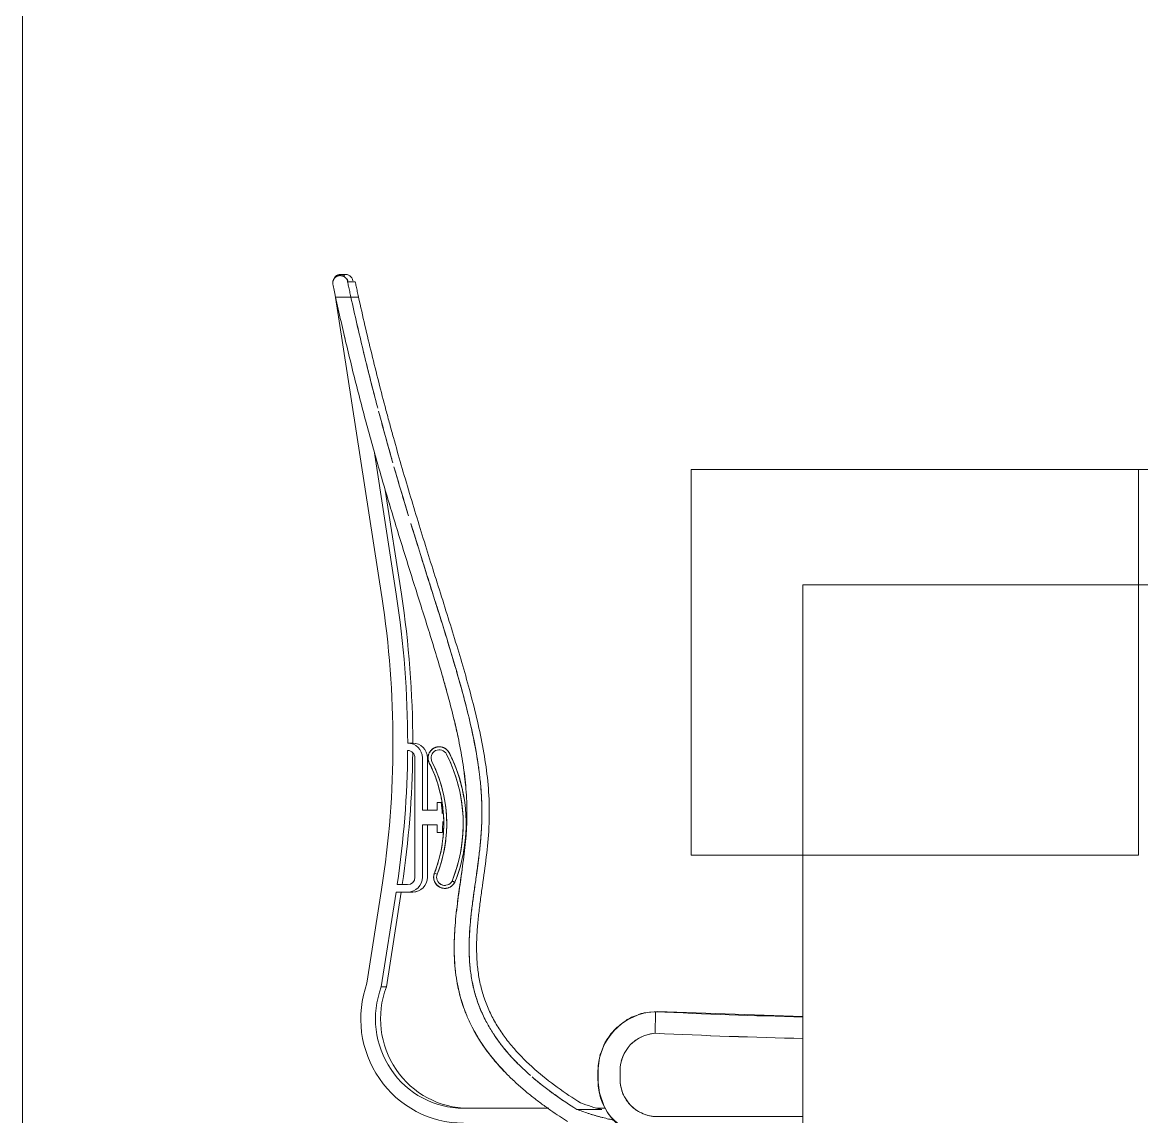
# Model space of a CAD drawing. Header units: millimetres. Extents: x -12186 to 152825, y -4386 to 9463.
# Drawn here: x 103441 to 104192, y 374 to 1109 of the extents above; entities that cross this region are included whole.
import ezdxf

# ---------------------------------------------------------------- set-up
doc = ezdxf.new("R2010")
doc.units = ezdxf.units.MM
for name, color, linetype, lineweight in [('A-WALL', 113, 'Continuous', 9), ('I-FURN', 30, 'Continuous', 5), ('Q-CASE', 31, 'Continuous', 5)]:
    doc.layers.add(name, color=color, linetype=linetype, lineweight=lineweight)

# ---------------------------------------------------------------- blocks, each defined once
blk = doc.blocks.new('Casework 3 - Casework 3-941980-Section 3')
at = {"layer": 'Q-CASE'}
for p, q in [((-3620.99, 808.5), (-3320.96, 808.5)), ((-3620.99, 549.69), (-3620.99, 808.5)), ((-3320.96, 808.5), (-3024.67, 808.5)), ((-3320.96, 549.69), (-3320.96, 808.5)), ((-3545.96, 731.22), (-3024.67, 731.22)), ((-3545.96, 30), (-3545.96, 731.22)), ((-3320.96, 549.69), (-3620.99, 549.69))]:
    blk.add_line(p, q, dxfattribs=at)
blk = doc.blocks.new('CHR01 - Operating Chair - CHR01 - Operating Chair-942209-Section 3')
at = {"layer": 'I-FURN'}
for p, q in [((-3852.88, 939.43), (-3856.3, 939.43)), ((-3852.88, 939.43), (-3856.3, 939.43)), ((-3773.7, 551.73), (-3773.22, 554.67)), ((-3676.14, 362.48), (-3659.15, 362.48)), ((-3572.73, 259.2), (-3572.73, 255)), ((-3572.73, 255), (-3572.73, 202.07)), ((-3572.73, 255), (-3571.51, 255)), ((-3571.51, 255), (-3572.73, 255)), ((-3572.73, 202.07), (-3579.8, 195)), ((-3571.51, 202.07), (-3572.73, 202.07)), ((-3809.09, 114.63), (-3576.48, 194.5)), ((-3576.48, 194.5), (-3809.09, 114.63)), ((-3579.8, 195), (-3578.23, 195)), ((-3545.96, 144.04), (-3547.86, 145)), ((-3547.86, 145), (-3545.96, 144.04)), ((-3815.9, 113.32), (-3815.03, 113.65)), ((-3815.9, 113.32), (-3815.03, 113.65)), ((-3820.62, 85), (-3820.62, 73.53)), ((-3820.62, 85), (-3820.62, 73.53)), ((-3792.62, 67.4), (-3792.62, 85)), ((-3792.62, 67.4), (-3792.62, 85)), ((-3820.45, 75), (-3827.57, 75)), ((-3820.45, 75), (-3827.57, 75))]:
    blk.add_line(p, q, dxfattribs=at)
at = {"layer": 'I-FURN', "flags": 128}
for points in [[(-3791.32, 622.38), (-3791.61, 622.32), (-3791.91, 622.25), (-3792.19, 622.17)], [(-3787.76, 622.16), (-3788.05, 622.24), (-3788.34, 622.32), (-3788.63, 622.38), (-3788.93, 622.42), (-3789.23, 622.46)], [(-3771.96, 570.93), (-3771.95, 572.63), (-3772.11, 576.82), (-3772.43, 581.01), (-3772.92, 585.18), (-3773.57, 589.33), (-3774.39, 593.45), (-3775.38, 597.53), (-3776.52, 601.57), (-3777.83, 605.56), (-3779.3, 609.5), (-3780.92, 613.37), (-3782.69, 617.18), (-3783.3, 618.39)], [(-3779.57, 531.61), (-3778.07, 535.53), (-3776.74, 539.51), (-3775.56, 543.55), (-3774.55, 547.62), (-3773.79, 551.33)], [(-3793.74, 535.43), (-3793.75, 535.13), (-3793.75, 534.83)], [(-3789.09, 528.06), (-3788.81, 527.95), (-3788.53, 527.85), (-3788.24, 527.77), (-3787.95, 527.69), (-3787.65, 527.63), (-3787.36, 527.58)], [(-3785.27, 527.56), (-3784.97, 527.61), (-3784.67, 527.67), (-3784.38, 527.74), (-3784.09, 527.82), (-3783.81, 527.91), (-3783.53, 528.01), (-3783.25, 528.13), (-3782.98, 528.25), (-3782.71, 528.39), (-3782.45, 528.54)], [(-3572.73, 259.2), (-3572.73, 259.24), (-3572.73, 259.28), (-3572.73, 259.32), (-3572.72, 259.36), (-3572.71, 259.4), (-3572.7, 259.43), (-3572.69, 259.47), (-3572.68, 259.51), (-3572.67, 259.55), (-3572.65, 259.59), (-3572.64, 259.62), (-3572.62, 259.66), (-3572.6, 259.69), (-3572.58, 259.73), (-3572.56, 259.76), (-3572.53, 259.79), (-3572.51, 259.83), (-3572.48, 259.86), (-3572.46, 259.89), (-3572.43, 259.91), (-3572.4, 259.94), (-3572.37, 259.97), (-3572.34, 259.99), (-3572.31, 260.02), (-3572.27, 260.04), (-3572.24, 260.06), (-3572.2, 260.08), (-3572.17, 260.1), (-3572.13, 260.11), (-3572.1, 260.13), (-3572.06, 260.14)], [(-3811.46, 114.61), (-3810.54, 114.76), (-3809.62, 114.88), (-3808.7, 114.95), (-3807.78, 114.99), (-3807.23, 115)], [(-3811.46, 114.61), (-3810.54, 114.76), (-3809.62, 114.88), (-3808.7, 114.95), (-3807.78, 114.99), (-3807.23, 115)], [(-3821.62, 107.38), (-3821.61, 107.58), (-3821.6, 107.78), (-3821.58, 107.98), (-3821.55, 108.18), (-3821.52, 108.38), (-3821.47, 108.57), (-3821.42, 108.76), (-3821.36, 108.96), (-3821.3, 109.14), (-3821.22, 109.33), (-3821.14, 109.51), (-3821.05, 109.69), (-3820.96, 109.87), (-3820.85, 110.04), (-3820.74, 110.21), (-3820.63, 110.37), (-3820.51, 110.53), (-3820.38, 110.68), (-3820.24, 110.83), (-3820.1, 110.97), (-3819.96, 111.11), (-3819.8, 111.24), (-3819.65, 111.36), (-3819.49, 111.48), (-3819.32, 111.59), (-3819.2, 111.66)], [(-3821.62, 107.38), (-3821.61, 107.58), (-3821.6, 107.78), (-3821.58, 107.98), (-3821.55, 108.18), (-3821.52, 108.38), (-3821.47, 108.57), (-3821.42, 108.76), (-3821.36, 108.96), (-3821.3, 109.14), (-3821.22, 109.33), (-3821.14, 109.51), (-3821.05, 109.69), (-3820.96, 109.87), (-3820.85, 110.04), (-3820.74, 110.21), (-3820.63, 110.37), (-3820.51, 110.53), (-3820.38, 110.68), (-3820.24, 110.83), (-3820.1, 110.97), (-3819.96, 111.11), (-3819.8, 111.24), (-3819.65, 111.36), (-3819.49, 111.48), (-3819.32, 111.59), (-3819.2, 111.66)], [(-3837.49, 72.78), (-3838.5, 72.28), (-3839.49, 71.74), (-3840.45, 71.15), (-3841.39, 70.52), (-3842.29, 69.85), (-3843.16, 69.14), (-3844, 68.4), (-3844.81, 67.62)], [(-3837.49, 72.78), (-3838.5, 72.28), (-3839.49, 71.74), (-3840.45, 71.15), (-3841.39, 70.52), (-3842.29, 69.85), (-3843.16, 69.14), (-3844, 68.4), (-3844.81, 67.62)], [(-3827.57, 75), (-3828.71, 74.97), (-3829.85, 74.89), (-3830.98, 74.75), (-3832.1, 74.55), (-3833.22, 74.3), (-3834.31, 74), (-3835.39, 73.64)], [(-3827.57, 75), (-3828.71, 74.97), (-3829.85, 74.89), (-3830.98, 74.75), (-3832.1, 74.55), (-3833.22, 74.3), (-3834.31, 74), (-3835.39, 73.64)], [(-3785.23, 54.96), (-3785.57, 56.02), (-3785.95, 57.08), (-3786.37, 58.12), (-3786.82, 59.14), (-3787.31, 60.15)], [(-3785.23, 54.96), (-3785.57, 56.02), (-3785.95, 57.08), (-3786.37, 58.12), (-3786.82, 59.14), (-3787.31, 60.15)], [(-3853.04, 51.99), (-3853.25, 50.89), (-3853.42, 49.78), (-3853.56, 48.67), (-3853.66, 47.55), (-3853.72, 46.43), (-3853.75, 45.3), (-3853.75, 45)], [(-3853.04, 51.99), (-3853.25, 50.89), (-3853.42, 49.78), (-3853.56, 48.67), (-3853.66, 47.55), (-3853.72, 46.43), (-3853.75, 45.3), (-3853.75, 45)], [(-3783.76, 45), (-3783.77, 46.12), (-3783.83, 47.25), (-3783.92, 48.37), (-3784.05, 49.48), (-3784.21, 50.59), (-3784.41, 51.7)], [(-3783.76, 45), (-3783.77, 46.12), (-3783.83, 47.25), (-3783.92, 48.37), (-3784.05, 49.48), (-3784.21, 50.59), (-3784.41, 51.7)], [(-3853.75, 45), (-3853.73, 43.88), (-3853.68, 42.75), (-3853.59, 41.63), (-3853.46, 40.52), (-3853.3, 39.41), (-3853.1, 38.3)], [(-3853.75, 45), (-3853.73, 43.88), (-3853.68, 42.75), (-3853.59, 41.63), (-3853.46, 40.52), (-3853.3, 39.41), (-3853.1, 38.3)], [(-3784.47, 38.01), (-3784.26, 39.11), (-3784.09, 40.22), (-3783.95, 41.33), (-3783.85, 42.45), (-3783.79, 43.57), (-3783.76, 44.7), (-3783.76, 45)], [(-3784.47, 38.01), (-3784.26, 39.11), (-3784.09, 40.22), (-3783.95, 41.33), (-3783.85, 42.45), (-3783.79, 43.57), (-3783.76, 44.7), (-3783.76, 45)], [(-3852.28, 35.04), (-3851.94, 33.98), (-3851.55, 32.92), (-3851.14, 31.88), (-3850.69, 30.86), (-3850.2, 29.85)], [(-3852.28, 35.04), (-3851.94, 33.98), (-3851.55, 32.92), (-3851.14, 31.88), (-3850.69, 30.86), (-3850.2, 29.85)]]:
    blk.add_lwpolyline(points, dxfattribs=at)
at = {"layer": 'I-FURN'}
for centre, radius, start, end in [((-3789.99, 615), 7.5, 71.89655, 116.89655), ((-3789.99, 615), 7.5, 71.89655, 116.89655), ((-3786.25, 535), 7.5, 245.75497, 303.98729), ((-3786.25, 535), 7.5, 245.75497, 303.98729), ((-3636.08, 333.59), 16.64, 59.45536, 70.47864), ((-3636.08, 333.59), 16.64, 59.45536, 70.47864), ((-3636.08, 333.59), 16.64, 45, 57.29549), ((-3636.08, 333.59), 16.64, 45, 57.29549)]:
    blk.add_arc(centre, radius, start, end, dxfattribs=at)
for centre, major_axis, ratio, start_param, end_param in [((-3856.3, 934.43), (0, 5), 0.984808, 5.915599, 7.224584), ((-3856.3, 934.43), (0, 5), 0.984808, 5.915599, 7.224584), ((-3852.88, 934.43), (0, 5), 0.984808, 5.915599, 6.439193), ((-3852.88, 934.43), (0, 5), 0.984808, 5.915599, 6.439193), ((-3573.62, 171.86), (0, 23.16), 0.587785, 0.005713, 0.199138), ((-3573.62, 171.86), (0, 23.16), 0.587785, 0.005713, 0.199138), ((-3806.62, 91.86), (0, 23.15), 0.587785, 0, 0.183028), ((-3806.62, 91.86), (0, 23.15), 0.587785, 0, 0.183028), ((-3827.57, 45), (0, 30), 0.809017, 5.988767, 6.597345), ((-3827.57, 45), (0, 30), 0.809017, 5.988767, 6.597345), ((-3827.57, 45), (0, 30), 0.809017, 5.988767, 6.597345), ((-3827.57, 45), (0, 30), 0.809017, 5.988767, 6.597345)]:
    blk.add_ellipse(centre, major_axis=major_axis, ratio=ratio, start_param=start_param, end_param=end_param, dxfattribs=at)
for points, knots in [([(-3856.23, 938.64), (-3856.32, 938.64), (-3856.5, 938.65), (-3856.88, 938.63), (-3857.27, 938.58), (-3857.64, 938.5), (-3857.91, 938.42), (-3858.13, 938.35), (-3858.28, 938.29), (-3858.36, 938.26), (-3858.4, 938.24)], [0.4444444, 0.4444444, 0.4444444, 0.4444444, 0.4583333, 0.4722222, 0.5, 0.5138889, 0.5277778, 0.5416667, 0.5486111, 0.5555556, 0.5555556, 0.5555556, 0.5555556]), ([(-3856.23, 938.64), (-3856.32, 938.64), (-3856.5, 938.65), (-3856.88, 938.63), (-3857.27, 938.58), (-3857.64, 938.5), (-3857.91, 938.42), (-3858.13, 938.35), (-3858.24, 938.3), (-3858.28, 938.29)], [-0.5555556, -0.5555556, -0.5555556, -0.5555556, -0.5416667, -0.5277778, -0.5, -0.4861111, -0.4722222, -0.4583333, -0.4513889, -0.4513889, -0.4513889, -0.4513889]), ([(-3788.18, 671.12), (-3787.17, 667.63), (-3786.05, 663.69), (-3784.96, 659.74), (-3784.83, 659.25)], [0.44656691, 0.44656691, 0.44656691, 0.44656691, 0.46875, 0.47188, 0.47188, 0.47188, 0.47188]), ([(-3780.16, 641.24), (-3779.31, 637.73), (-3778.21, 632.95), (-3777.2, 628.16), (-3776.95, 626.92)], [0.50968947, 0.50968947, 0.50968947, 0.50968947, 0.53125, 0.53883263, 0.53883263, 0.53883263, 0.53883263]), ([(-3773.83, 609.4), (-3773.36, 606.17), (-3772.71, 601.08), (-3772.22, 595.99), (-3772.07, 594.15)], [0.57423308, 0.57423308, 0.57423308, 0.57423308, 0.59375, 0.6048905, 0.6048905, 0.6048905, 0.6048905]), ([(-3771.43, 576.06), (-3771.46, 573.6), (-3771.61, 569.13), (-3771.92, 564.65), (-3772.08, 562.64)], [0.64146438, 0.64146438, 0.64146438, 0.64146438, 0.65625, 0.66827368, 0.66827368, 0.66827368, 0.66827368]), ([(-3776.31, 528.42), (-3776.61, 526.28), (-3777.12, 522.64), (-3777.6, 518.98), (-3777.79, 517.47)], [0.73712308, 0.73712308, 0.73712308, 0.73712308, 0.75, 0.75905043, 0.75905043, 0.75905043, 0.75905043]), ([(-3779.74, 496.73), (-3779.84, 494.68), (-3779.98, 490.88), (-3779.99, 487.09), (-3779.97, 485.36)], [0.80020264, 0.80020264, 0.80020264, 0.80020264, 0.8125, 0.82298539, 0.82298539, 0.82298539, 0.82298539]), ([(-3769.87, 492.41), (-3769.81, 494.4), (-3769.67, 497.29), (-3769.47, 500.19), (-3769.4, 501.1)], [0.19402578, 0.19402578, 0.19402578, 0.19402578, 0.20588235, 0.21129188, 0.21129188, 0.21129188, 0.21129188]), ([(-3778.18, 465.22), (-3778.08, 464.67), (-3777.75, 462.85), (-3777.12, 459.79), (-3776.49, 457.16), (-3776.12, 455.78), (-3776.09, 455.66)], [0.86376108, 0.86376108, 0.86376108, 0.86376108, 0.8671875, 0.875, 0.8828125, 0.88355322, 0.88355322, 0.88355322, 0.88355322]), ([(-3767.78, 434.16), (-3767.21, 433.06), (-3766.18, 431.14), (-3765.12, 429.31), (-3764.65, 428.52)], [0.9296875, 0.9296875, 0.9296875, 0.9296875, 0.9375, 0.94366454, 0.94366454, 0.94366454, 0.94366454]), ([(-3749.39, 423.84), (-3749.91, 424.53), (-3750.71, 425.62), (-3751.49, 426.73), (-3751.76, 427.12)], [0.045559821, 0.045559821, 0.045559821, 0.045559821, 0.051470588, 0.054615323, 0.054615323, 0.054615323, 0.054615323]), ([(-3744.48, 402.78), (-3744.38, 402.68), (-3744.08, 402.38), (-3744.17, 402.48), (-3744.47, 402.78)], [-0.6, -0.6, -0.6, -0.6, -0.55, -0.4, -0.4, -0.4, -0.4])]:
    blk.add_open_spline(points, degree=3, knots=knots, dxfattribs=at)
for points in [[(-3766.4, 625.23), (-3766.5, 625.74), (-3766.6, 626.26), (-3766.7, 626.78)], [(-3764.2, 542.57), (-3764.08, 543.5), (-3763.96, 544.42), (-3763.84, 545.35)], [(-3765.55, 532.84), (-3765.43, 533.67), (-3765.31, 534.51), (-3765.19, 535.34)], [(-3676.59, 362.58), (-3676.28, 362.52), (-3676, 362.46), (-3676.28, 362.52), (-3676.59, 362.58)]]:
    blk.add_open_spline(points, degree=3, dxfattribs=at)
blk = doc.blocks.new('CHR01 - Operating Chair - CHR01 - Operating Chair-V335-Section 3')
at = {"layer": 'I-FURN'}
for p, q in [((-3852.88, 939.43), (-3856.3, 939.43)), ((-3852.88, 939.43), (-3856.3, 939.43)), ((-3846.35, 934.4), (-3851.46, 934.4)), ((-3860.12, 926.9), (-3828.57, 723.22)), ((-3849.28, 924.26), (-3859.54, 924.26)), ((-3844.16, 924.26), (-3849.28, 924.26)), ((-3818.84, 724.8), (-3833.74, 821.01)), ((-3826.24, 794.63), (-3815.42, 724.8)), ((-3807.77, 624.99), (-3811.18, 624.99)), ((-3811.18, 624.99), (-3807.77, 624.99)), ((-3806.27, 615), (-3806.27, 535)), ((-3801.34, 580.06), (-3801.34, 615)), ((-3797.92, 615), (-3797.92, 580.06)), ((-3791.5, 580.06), (-3801.34, 580.06)), ((-3788.79, 585.06), (-3791.5, 585.06)), ((-3791.5, 585.06), (-3791.5, 580.06)), ((-3801.34, 535), (-3801.34, 570.06)), ((-3801.34, 570.06), (-3791.5, 570.06)), ((-3797.92, 570.06), (-3797.92, 535)), ((-3791.5, 570.06), (-3791.5, 565.06)), ((-3791.5, 565.06), (-3787.88, 565.06)), ((-3773.7, 551.73), (-3773.22, 554.67)), ((-3793.17, 537.73), (-3791.4, 537.03)), ((-3828.67, 526.79), (-3838.48, 463.94)), ((-3811.19, 530), (-3818.22, 530)), ((-3828.91, 461.39), (-3818.98, 525)), ((-3815.57, 525), (-3825.49, 461.39)), ((-3818.98, 525), (-3811.19, 525)), ((-3811.19, 525), (-3807.77, 525)), ((-3811.19, 525), (-3807.77, 525)), ((-3807.77, 525), (-3811.19, 525)), ((-3825.49, 461.39), (-3828.91, 461.39)), ((-3643.56, 445), (-3545.96, 441.6)), ((-3683.56, 399.14), (-3683.56, 405)), ((-3683.47, 404.73), (-3683.47, 398.89)), ((-3668.64, 405.26), (-3668.65, 399.4)), ((-3668.64, 399.41), (-3668.63, 405.28)), ((-3667.55, 392.04), (-3667.39, 391.52)), ((-3716.58, 380), (-3773.7, 380)), ((-3697.18, 379.04), (-3680.89, 379.04)), ((-3678.48, 380), (-3684.17, 380)), ((-3545.96, 374.38), (-3644.06, 374.38))]:
    blk.add_line(p, q, dxfattribs=at)
at = {"layer": 'I-FURN', "flags": 128}
for points in [[(-3783.3, 618.39), (-3783.44, 618.66), (-3783.59, 618.92), (-3783.75, 619.17), (-3783.92, 619.41), (-3784.11, 619.65), (-3784.3, 619.88), (-3784.5, 620.11), (-3784.71, 620.32), (-3784.92, 620.53), (-3785.15, 620.73), (-3785.38, 620.92), (-3785.62, 621.1), (-3785.87, 621.27), (-3786.12, 621.43), (-3786.38, 621.58), (-3786.65, 621.71), (-3786.92, 621.84), (-3787.2, 621.96), (-3787.48, 622.07), (-3787.76, 622.16), (-3788.05, 622.24), (-3788.34, 622.32), (-3788.63, 622.38), (-3788.93, 622.42), (-3789.23, 622.46), (-3789.53, 622.48), (-3789.83, 622.5), (-3790.13, 622.5), (-3790.43, 622.49), (-3790.73, 622.46), (-3791.02, 622.43), (-3791.32, 622.38), (-3791.61, 622.32), (-3791.91, 622.25), (-3792.19, 622.17), (-3792.48, 622.07), (-3792.76, 621.97), (-3793.04, 621.85), (-3793.31, 621.72), (-3793.57, 621.59), (-3793.83, 621.44), (-3794.09, 621.28), (-3794.34, 621.11), (-3794.58, 620.93), (-3794.81, 620.74), (-3795.04, 620.54), (-3795.25, 620.34), (-3795.46, 620.12), (-3795.66, 619.9), (-3795.86, 619.67), (-3796.04, 619.43), (-3796.21, 619.19), (-3796.37, 618.93), (-3796.52, 618.67), (-3796.67, 618.41), (-3796.8, 618.14), (-3796.92, 617.87), (-3797.03, 617.59), (-3797.12, 617.3), (-3797.21, 617.02), (-3797.29, 616.72), (-3797.35, 616.43), (-3797.4, 616.14), (-3797.44, 615.84), (-3797.47, 615.54), (-3797.48, 615.24), (-3797.49, 614.94), (-3797.48, 614.64), (-3797.46, 614.34), (-3797.43, 614.04), (-3797.38, 613.75), (-3797.33, 613.45), (-3797.26, 613.16), (-3797.18, 612.87), (-3797.09, 612.58), (-3796.99, 612.3), (-3796.87, 612.02), (-3796.75, 611.75), (-3796.68, 611.61)], [(-3772.13, 564.8), (-3771.97, 568.43), (-3771.95, 572.63), (-3772.11, 576.82), (-3772.43, 581.01), (-3772.92, 585.18), (-3773.57, 589.33), (-3774.39, 593.45), (-3775.38, 597.53), (-3776.52, 601.57), (-3777.83, 605.56), (-3779.3, 609.5), (-3780.92, 613.37), (-3782.69, 617.18), (-3783.3, 618.39)], [(-3796.68, 611.61), (-3795.11, 608.36), (-3793.68, 605.06), (-3792.38, 601.7), (-3791.21, 598.3), (-3790.19, 594.85), (-3789.3, 591.36), (-3788.55, 587.84), (-3787.94, 584.29), (-3787.48, 580.72), (-3787.16, 577.14), (-3786.98, 573.54), (-3786.94, 569.94), (-3787.05, 566.34), (-3787.31, 562.75), (-3787.71, 559.17), (-3788.25, 555.62), (-3788.93, 552.08), (-3789.75, 548.58), (-3790.71, 545.11), (-3791.81, 541.68), (-3793.05, 538.3), (-3793.26, 537.77)], [(-3779.57, 531.61), (-3778.07, 535.53), (-3776.74, 539.51), (-3775.56, 543.55), (-3774.55, 547.62), (-3773.79, 551.33)], [(-3793.23, 537.76), (-3793.33, 537.48), (-3793.43, 537.19), (-3793.51, 536.9), (-3793.58, 536.61), (-3793.64, 536.32), (-3793.68, 536.02), (-3793.72, 535.72), (-3793.74, 535.43), (-3793.75, 535.13), (-3793.75, 534.83), (-3793.74, 534.53), (-3793.72, 534.23), (-3793.68, 533.93), (-3793.63, 533.63), (-3793.57, 533.34), (-3793.5, 533.05), (-3793.41, 532.76), (-3793.32, 532.48), (-3793.21, 532.2), (-3793.09, 531.92), (-3792.96, 531.65), (-3792.83, 531.38), (-3792.68, 531.12), (-3792.52, 530.87), (-3792.35, 530.62), (-3792.17, 530.38), (-3791.98, 530.15), (-3791.78, 529.92), (-3791.57, 529.71), (-3791.35, 529.5), (-3791.13, 529.3), (-3790.9, 529.11), (-3790.66, 528.93), (-3790.41, 528.76), (-3790.16, 528.6), (-3789.9, 528.44), (-3789.64, 528.3), (-3789.37, 528.17), (-3789.09, 528.06), (-3788.81, 527.95), (-3788.53, 527.85), (-3788.24, 527.77), (-3787.95, 527.69), (-3787.65, 527.63), (-3787.36, 527.58), (-3787.06, 527.54), (-3786.76, 527.52), (-3786.46, 527.5), (-3786.16, 527.5), (-3785.86, 527.51), (-3785.56, 527.53), (-3785.27, 527.56), (-3784.97, 527.61), (-3784.67, 527.67), (-3784.38, 527.74), (-3784.09, 527.82), (-3783.81, 527.91), (-3783.53, 528.01), (-3783.25, 528.13), (-3782.98, 528.25), (-3782.71, 528.39), (-3782.45, 528.54), (-3782.19, 528.69), (-3781.94, 528.86), (-3781.7, 529.04), (-3781.47, 529.23), (-3781.24, 529.42), (-3781.02, 529.63), (-3780.81, 529.84), (-3780.61, 530.06), (-3780.42, 530.29), (-3780.23, 530.53), (-3780.06, 530.77), (-3779.89, 531.02), (-3779.74, 531.28), (-3779.6, 531.55), (-3779.57, 531.61)], [(-3683.56, 405), (-3682.55, 413.9), (-3679.59, 422.36), (-3674.83, 429.94), (-3668.5, 436.27), (-3660.91, 441.04), (-3652.46, 444), (-3643.56, 445)], [(-3678.52, 379.7), (-3679.59, 381.78), (-3682.55, 390.24), (-3683.56, 399.14)], [(-3665.25, 365.54), (-3668.5, 367.86), (-3674.83, 374.2), (-3677.45, 377.9)]]:
    blk.add_lwpolyline(points, dxfattribs=at)
at = {"layer": 'I-FURN'}
for centre, radius, start, end in [((-3789.99, 615), 7.5, 26.89655, 206.89655), ((-3789.99, 615), 7.5, 172.7036, 206.89655), ((-3789.99, 615), 7.5, 126.15422, 149.99212), ((-3789.99, 615), 5.5, 26.89655, 206.89655), ((-3789.99, 615), 5.5, 26.89655, 206.89655), ((-3789.99, 615), 7.5, 71.89655, 116.89655), ((-3789.99, 615), 7.5, 86.89655, 107.63887), ((-3789.99, 615), 7.5, 86.89655, 97.48995), ((-3789.99, 615), 7.5, 26.89655, 61.08949), ((-3876.94, 570.89), 103, 12.24659, 26.89655), ((-3876.94, 570.89), 103, 338.07956, 26.89655), ((-3876.94, 570.89), 105, 21.57883, 26.89655), ((-3876.94, 570.89), 105, 11.43258, 26.89655), ((-3876.94, 570.89), 90, 22.6398, 26.89655), ((-3876.94, 570.89), 90, 354.87124, 26.89655), ((-3876.94, 570.89), 90, 25.94917, 26.89655), ((-3876.94, 570.89), 92, 338.40648, 26.89655), ((-3876.94, 570.89), 92, 12.36164, 26.89655), ((-3876.94, 570.89), 92, 338.40648, 26.89655), ((-3876.94, 570.89), 105, 9.63035, 13.65309), ((-3876.94, 570.89), 90, 7.34621, 12.33743), ((-3876.94, 570.89), 103, 352.73128, 12.24168), ((-3876.94, 570.89), 103, 7.90074, 9.53076), ((-3876.94, 570.89), 105, 9.63035, 12.24846), ((-3876.94, 570.89), 92, 357.27493, 8.0281), ((-3876.94, 570.89), 105, 349.24016, 4.19578), ((-3876.94, 570.89), 90, 353.25356, 358.58793), ((-3876.94, 570.89), 103, 355.44445, 357.07537), ((-3876.94, 570.89), 105, 354.80766, 357.65168), ((-3876.94, 570.89), 105, 354.80766, 357.04404), ((-3876.94, 570.89), 90, 338.40648, 350.74491), ((-3876.94, 570.89), 92, 338.40648, 352.94139), ((-3876.94, 570.89), 103, 338.07956, 352.72952), ((-3876.94, 570.89), 105, 350.3288, 353.76855), ((-3876.94, 570.89), 105, 352.67632, 353.76855), ((-3876.94, 570.89), 90, 338.40648, 342.66323), ((-3876.94, 570.89), 105, 338.02823, 344.35284), ((-3876.94, 570.89), 105, 338.02823, 344.31565), ((-3786.25, 535), 7.5, 158.40648, 240.12628), ((-3786.25, 535), 7.5, 158.51801, 333.10345), ((-3876.94, 570.89), 90, 338.40648, 339.35386), ((-3786.25, 535), 5.5, 158.40648, 332.27239), ((-3786.25, 535), 5.5, 158.40648, 332.27239), ((-3786.25, 535), 5.5, 230.85061, 274.31709), ((-3786.25, 535), 7.5, 245.75497, 303.98729), ((-3786.25, 535), 5.5, 245.33944, 266.18874), ((-3786.25, 535), 7.5, 274.87113, 333.10345), ((-3786.25, 535), 7.5, 274.87113, 290.41106), ((-3643.56, 405), 40, 105, 108.5781), ((-3643.56, 405), 40, 105, 108.5781), ((-3643.56, 405), 40, 118.08298, 121.41709), ((-3643.56, 405), 40, 118.08298, 121.41709), ((-3643.56, 405), 40, 132.23201, 137.76799), ((-3643.56, 405), 40, 132.23201, 137.76799), ((-3643.56, 405), 40, 146.56061, 151.91702), ((-3643.56, 405), 40, 146.56061, 151.91702), ((-3643.56, 405), 40, 163.08881, 165), ((-3643.56, 405), 40, 163.08881, 165), ((-3643.56, 399.14), 40, 195, 198.5781), ((-3643.56, 399.14), 40, 195, 198.5781)]:
    blk.add_arc(centre, radius, start, end, dxfattribs=at)
for centre, major_axis, ratio, start_param, end_param in [((-3856.3, 934.43), (0, 5), 0.984808, 5.653802, 7.224584), ((-3856.3, 934.43), (0, 5), 0.984808, 5.915599, 7.224584), ((-3852.88, 934.43), (0, 5), 0.984808, 4.868411, 6.439193), ((-3852.88, 934.43), (0, 5), 0.984808, 4.868411, 6.439193), ((-3856.3, 934.43), (0, 5), 0.984808, 4.868411, 5.130208), ((-4441.46, 625.35), (0, 630), 0.984808, 4.555309, 4.868382), ((-4441.46, 625.35), (0, 640), 0.984808, 4.71184, 4.868411), ((-4438.05, 625.35), (0, 640), 0.984808, 4.71184, 4.868411), ((-3811.18, 615), (0, 10), 0.984808, 4.712389, 6.283185), ((-3807.77, 615), (0, 10), 0.984808, 5.497787, 6.283185), ((-3807.77, 615), (0, 10), 0.984808, 4.712389, 6.283185), ((-4441.46, 625.35), (0, 640), 0.984808, 4.562855, 4.70405), ((-4438.05, 625.35), (0, 640), 0.984808, 4.562855, 4.701918), ((-3811.2, 615), (0, 5.01), 0.984808, 4.712389, 6.283185), ((-3876.32, 570.89), (0, 90), 0.984808, 4.788776, 4.870418), ((-3876.32, 570.89), (0, 90), 0.984808, 4.647493, 4.729585), ((-3811.19, 535), (0, 10), 0.984808, 3.141593, 4.712389), ((-3811.19, 535), (0, 5), 0.984808, 3.141593, 4.712389), ((-3807.77, 535), (0, 10), 0.984808, 3.141593, 4.712389), ((-3807.77, 535), (0, 10), 0.984808, 3.141593, 3.665191), ((-3773.7, 440), (0, 70), 0.984808, 1.22173, 3.141593), ((-3773.7, 440), (0, 60), 0.984808, 1.206295, 3.141593), ((-3770.29, 440), (0, 60), 0.984808, 1.206295, 3.141593), ((-3643.44, 404.79), (38.28, 11.73), 0.99849, 1.30984, 2.845569), ((-3455.74, 4320.08), (3714.79, 1137.81), 0.99849, 4.366886, 4.39236), ((-3643.6, 405.32), (23.94, 7.33), 0.99849, 1.332202, 2.845569), ((-3643.61, 405.31), (23.94, 7.33), 0.99849, 1.584513, 1.836217), ((-3643.61, 405.31), (23.94, 7.33), 0.99849, 1.33222, 1.584027), ((-3455.9, 4320.6), (3729.13, 1142.21), 0.99849, 4.367068, 4.392497), ((-3455.91, 4320.6), (3729.14, 1142.21), 0.99849, 4.367071, 4.392493), ((-3643.61, 405.31), (23.94, 7.33), 0.99849, 1.836806, 2.088375), ((-3643.61, 405.31), (23.94, 7.33), 0.99849, 2.341392, 2.593183), ((-3643.44, 398.85), (38.28, 11.73), 0.99849, 2.84303, 4.401216), ((-3643.6, 399.38), (23.94, 7.33), 0.99849, 2.84303, 4.397163), ((-3643.61, 399.38), (23.94, 7.33), 0.99849, 2.842767, 3.141593), ((-3643.61, 399.38), (23.94, 7.33), 0.99849, 3.220594, 3.321193), ((-3643.44, 398.85), (23.94, 7.33), 0.99849, 3.216812, 3.283643), ((-3643.45, 398.85), (23.94, 7.33), 0.99849, 3.230719, 3.283113), ((-3643.61, 399.38), (23.94, 7.33), 0.99849, 3.424418, 3.569867), ((-3637.31, 528.17), (136.25, 87.56), 0.977546, 3.766137, 3.769913), ((-3643.61, 399.38), (23.94, 7.33), 0.99849, 3.670508, 3.879347), ((-3643.61, 399.38), (23.94, 7.33), 0.99849, 3.914023, 4.138492), ((-3643.61, 399.38), (23.94, 7.33), 0.99849, 4.156345, 4.397548)]:
    blk.add_ellipse(centre, major_axis=major_axis, ratio=ratio, start_param=start_param, end_param=end_param, dxfattribs=at)
for points, knots in [([(-3851.46, 934.4), (-3851.51, 934.68), (-3851.64, 935.23), (-3851.91, 935.86), (-3852.18, 936.32), (-3852.4, 936.63), (-3852.6, 936.88), (-3852.75, 937.05), (-3852.85, 937.14), (-3852.92, 937.21), (-3852.99, 937.28), (-3853.08, 937.37), (-3853.25, 937.52), (-3853.45, 937.67), (-3853.66, 937.82), (-3853.83, 937.93), (-3853.99, 938.01), (-3854.12, 938.08), (-3854.22, 938.13), (-3854.32, 938.18), (-3854.47, 938.25), (-3854.66, 938.33), (-3854.9, 938.41), (-3855.24, 938.51), (-3855.69, 938.6), (-3856.14, 938.64), (-3856.5, 938.65), (-3856.88, 938.63), (-3857.27, 938.58), (-3857.64, 938.5), (-3857.91, 938.42), (-3858.13, 938.35), (-3858.3, 938.28), (-3858.45, 938.22), (-3858.63, 938.14), (-3858.81, 938.05), (-3858.99, 937.94), (-3859.21, 937.8), (-3859.42, 937.66), (-3859.59, 937.52), (-3859.69, 937.44), (-3859.77, 937.37), (-3859.84, 937.3), (-3859.94, 937.21), (-3860.1, 937.05), (-3860.31, 936.81), (-3860.54, 936.51), (-3860.76, 936.18), (-3860.95, 935.83), (-3861.11, 935.46), (-3861.24, 935.07), (-3861.38, 934.52), (-3861.48, 933.78), (-3861.44, 933.15), (-3861.39, 932.84)], [-1, -1, -1, -1, -0.944444, -0.888889, -0.861111, -0.833333, -0.805556, -0.791667, -0.784722, -0.777778, -0.770833, -0.763889, -0.75, -0.722222, -0.708333, -0.694444, -0.680556, -0.673611, -0.666667, -0.659722, -0.652778, -0.638889, -0.625, -0.611111, -0.583333, -0.555556, -0.541667, -0.527778, -0.5, -0.486111, -0.472222, -0.458333, -0.451389, -0.440972, -0.430556, -0.416667, -0.402778, -0.388889, -0.361111, -0.347222, -0.340278, -0.333333, -0.326389, -0.319444, -0.305556, -0.277778, -0.25, -0.222222, -0.194444, -0.166667, -0.138889, -0.111111, -0.055556, 0, 0, 0, 0]), ([(-3856.23, 938.64), (-3856.32, 938.64), (-3856.5, 938.65), (-3856.88, 938.63), (-3857.27, 938.58), (-3857.64, 938.5), (-3857.91, 938.42), (-3858.13, 938.35), (-3858.28, 938.29), (-3858.36, 938.26), (-3858.4, 938.24)], [0.4444444, 0.4444444, 0.4444444, 0.4444444, 0.4583333, 0.4722222, 0.5, 0.5138889, 0.5277778, 0.5416667, 0.5486111, 0.5555556, 0.5555556, 0.5555556, 0.5555556]), ([(-3859.54, 924.26), (-3857.17, 913.37), (-3852.2, 891.56), (-3845.48, 864.43), (-3839.85, 843.02), (-3834.03, 821.66), (-3827.77, 799.84), (-3821.47, 778.75), (-3816.64, 762.94), (-3811.63, 746.86), (-3806.58, 730.79), (-3801.57, 714.95), (-3796.6, 699.09), (-3791.73, 683.23), (-3785.47, 662), (-3779.7, 640.37), (-3775.23, 618.77), (-3773.15, 605.25), (-3772.02, 594.23), (-3771.5, 585.86), (-3771.35, 577.52), (-3771.59, 569.3), (-3772.16, 561.1), (-3773.01, 552.8), (-3774.05, 544.47), (-3775.21, 536.15), (-3776.4, 527.81), (-3777.56, 519.4), (-3778.59, 510.98), (-3779.4, 502.61), (-3779.91, 494.25), (-3780.05, 485.85), (-3779.73, 477.5), (-3778.9, 469.27), (-3777.5, 461.13), (-3775.48, 453.05), (-3772.83, 445.16), (-3769.58, 437.56), (-3765.77, 430.24), (-3761.4, 423.17), (-3757.35, 417.53), (-3753.9, 413.19), (-3751.23, 410.03), (-3748.46, 406.93), (-3744.63, 402.89), (-3739.64, 398.01), (-3734.49, 393.42), (-3730.35, 389.96), (-3727.26, 387.48), (-3724.2, 385.1), (-3720.14, 382.06), (-3713.15, 377.06), (-3707.47, 373.34), (-3703.92, 371.11)], [-1, -1, -1, -1, -0.944444, -0.888889, -0.861111, -0.833333, -0.777778, -0.75, -0.722222, -0.694444, -0.666667, -0.638889, -0.611111, -0.583333, -0.555556, -0.5, -0.472222, -0.444444, -0.430556, -0.416667, -0.402778, -0.388889, -0.375, -0.361111, -0.347222, -0.333333, -0.319444, -0.305556, -0.291667, -0.277778, -0.263889, -0.25, -0.236111, -0.222222, -0.208333, -0.194444, -0.180556, -0.166667, -0.152778, -0.138889, -0.125, -0.118056, -0.111111, -0.104167, -0.097222, -0.083333, -0.069444, -0.0625, -0.055556, -0.048611, -0.041667, -0.027778, 0, 0, 0, 0]), ([(-3831.26, 849.77), (-3831.51, 850.73), (-3833.32, 857.59), (-3836.64, 870.47), (-3842.53, 894.33), (-3846.66, 912.31), (-3849.28, 924.26)], [-0.1301184, -0.1301184, -0.1301184, -0.1301184, -0.125, -0.09375, -0.0625, 0, 0, 0, 0]), ([(-3844.16, 924.26), (-3841.36, 911.52), (-3836.94, 892.42), (-3830.65, 867.18), (-3826.56, 851.49), (-3823.24, 839.14), (-3819.88, 826.95), (-3813.83, 805.52), (-3806.04, 779.42), (-3798.6, 755.41), (-3792.93, 737.36), (-3786.94, 718.42), (-3781.04, 699.56), (-3775.53, 681.44), (-3770.29, 663.25), (-3765.39, 644.51), (-3761.23, 625.7), (-3758.07, 606.63), (-3756.6, 590.6), (-3756.32, 577.75), (-3756.7, 564.82), (-3758.26, 548.67), (-3760.59, 532.43), (-3762.43, 519.44), (-3763.64, 509.78), (-3764.56, 500.1), (-3765.04, 490.4), (-3764.91, 480.79), (-3764.06, 471.47), (-3762.37, 462.17), (-3759.63, 452.79), (-3755.85, 443.7), (-3751.2, 435.2), (-3745.88, 427.36), (-3737.85, 417.42), (-3726.31, 406.02), (-3710.85, 393.82), (-3700.32, 386.82), (-3695.17, 383.6)], [0, 0, 0, 0, 0.066667, 0.1, 0.133333, 0.15, 0.166667, 0.2, 0.266667, 0.3, 0.333333, 0.366667, 0.4, 0.433333, 0.466667, 0.5, 0.533333, 0.566667, 0.6, 0.616667, 0.633333, 0.666667, 0.7, 0.716667, 0.733333, 0.75, 0.766667, 0.783333, 0.8, 0.816667, 0.833333, 0.85, 0.866667, 0.883333, 0.9, 0.933333, 0.966667, 1, 1, 1, 1]), ([(-3839.94, 883.9), (-3840.09, 884.52), (-3840.44, 885.96), (-3840.79, 887.39), (-3840.98, 888.2)], [0.930062864, 0.930062864, 0.930062864, 0.930062864, 0.933333333, 0.937554176, 0.937554176, 0.937554176, 0.937554176]), ([(-3833.17, 857.05), (-3834, 860.25), (-3835.92, 867.69), (-3837.79, 875.15), (-3838.84, 879.41)], [0.88316331, 0.88316331, 0.88316331, 0.88316331, 0.9, 0.92224627, 0.92224627, 0.92224627, 0.92224627]), ([(-3821.13, 813.05), (-3822.68, 818.45), (-3825.92, 829.95), (-3829.04, 841.45), (-3830.71, 847.71)], [0.8046745, 0.8046745, 0.8046745, 0.8046745, 0.83333333, 0.86666667, 0.86666667, 0.86666667, 0.86666667]), ([(-3821.71, 815.07), (-3821.94, 815.87), (-3823.85, 822.58), (-3826.87, 833.41), (-3829.58, 843.47), (-3830.71, 847.69)], [-0.19171143, -0.19171143, -0.19171143, -0.19171143, -0.1875, -0.15625, -0.1338005, -0.1338005, -0.1338005, -0.1338005]), ([(-3811.19, 779.35), (-3811.45, 780.21), (-3814.53, 790.41), (-3817.63, 800.89), (-3820.37, 810.42)], [-0.2546237, -0.2546237, -0.2546237, -0.2546237, -0.25, -0.19989378, -0.19989378, -0.19989378, -0.19989378]), ([(-3768.98, 505.98), (-3768.67, 509.23), (-3767.93, 515.73), (-3766.6, 525.54), (-3765.18, 535.36), (-3763.83, 545.14), (-3762.67, 554.91), (-3761.8, 564.69), (-3761.34, 574.46), (-3761.39, 584.16), (-3761.92, 593.85), (-3763.21, 606.84), (-3765.78, 622.99), (-3769.89, 641.87), (-3774.76, 660.68), (-3780.06, 679.14), (-3785.65, 697.54), (-3791.58, 716.49), (-3797.58, 735.5), (-3803.33, 753.79), (-3807.1, 765.96), (-3809.01, 772.21)], [0.2666667, 0.2666667, 0.2666667, 0.2666667, 0.2833333, 0.3, 0.3166667, 0.3333333, 0.35, 0.3666667, 0.3833333, 0.4, 0.4166667, 0.4333333, 0.4666667, 0.5, 0.5333333, 0.5666667, 0.6, 0.6333333, 0.6666667, 0.7, 0.7333333, 0.7333333, 0.7333333, 0.7333333]), ([(-3770.53, 644), (-3771.79, 649.16), (-3774.68, 660.33), (-3779.57, 677.47), (-3784.76, 694.64), (-3790.08, 711.72), (-3795.69, 729.51), (-3801.32, 747.35), (-3805.69, 761.38), (-3808.23, 769.65), (-3809, 772.18)], [-0.4958331, -0.4958331, -0.4958331, -0.4958331, -0.46875, -0.4375, -0.40625, -0.375, -0.34375, -0.3125, -0.28125, -0.2675309, -0.2675309, -0.2675309, -0.2675309]), ([(-3788.21, 671.23), (-3787.19, 667.7), (-3786.06, 663.73), (-3784.96, 659.74), (-3784.83, 659.25)], [0.44633741, 0.44633741, 0.44633741, 0.44633741, 0.46875, 0.47188, 0.47188, 0.47188, 0.47188]), ([(-3780.16, 641.24), (-3779.31, 637.73), (-3778.21, 632.95), (-3777.2, 628.16), (-3776.95, 626.92)], [0.50968947, 0.50968947, 0.50968947, 0.50968947, 0.53125, 0.53883263, 0.53883263, 0.53883263, 0.53883263]), ([(-3763.54, 608.18), (-3764.26, 613.43), (-3766.13, 624.56), (-3768.55, 635.66), (-3769.96, 641.62)], [-0.55860573, -0.55860573, -0.55860573, -0.55860573, -0.53125, -0.5, -0.5, -0.5, -0.5]), ([(-3766.88, 627.65), (-3766.31, 624.85), (-3765.75, 621.88), (-3765.23, 618.91), (-3765.2, 618.75)], [0.53553229, 0.53553229, 0.53553229, 0.53553229, 0.55263158, 0.55358364, 0.55358364, 0.55358364, 0.55358364]), ([(-3773.83, 609.4), (-3773.36, 606.17), (-3772.71, 601.08), (-3772.22, 595.99), (-3772.07, 594.15)], [0.57423308, 0.57423308, 0.57423308, 0.57423308, 0.59375, 0.6048905, 0.6048905, 0.6048905, 0.6048905]), ([(-3768.95, 506.34), (-3768.69, 509), (-3768.05, 514.76), (-3766.86, 523.64), (-3765.54, 532.86), (-3764.25, 542.01), (-3763.09, 551.16), (-3762.15, 560.29), (-3761.31, 572.43), (-3761.32, 584.21), (-3761.9, 592.88), (-3762.12, 595.45)], [-0.7322541, -0.7322541, -0.7322541, -0.7322541, -0.71875, -0.703125, -0.6875, -0.671875, -0.65625, -0.640625, -0.625, -0.59375, -0.5805642, -0.5805642, -0.5805642, -0.5805642]), ([(-3761.39, 579.29), (-3761.4, 581.83), (-3761.5, 585.89), (-3761.72, 589.94), (-3761.82, 591.46)], [0.36723555, 0.36723555, 0.36723555, 0.36723555, 0.38235294, 0.39142956, 0.39142956, 0.39142956, 0.39142956]), ([(-3771.43, 576.06), (-3771.46, 573.6), (-3771.65, 568.09), (-3772.07, 562.56), (-3772.35, 559.5)], [0.64146438, 0.64146438, 0.64146438, 0.64146438, 0.65625, 0.67454404, 0.67454404, 0.67454404, 0.67454404]), ([(-3772.2, 561.2), (-3772.01, 563.38), (-3771.7, 567.57), (-3771.53, 571.75), (-3771.47, 573.74)], [0.32908709, 0.32908709, 0.32908709, 0.32908709, 0.34210526, 0.35410141, 0.35410141, 0.35410141, 0.35410141]), ([(-3774.63, 540.3), (-3774.76, 539.37), (-3775.61, 533.29), (-3776.82, 524.96), (-3777.79, 517.48), (-3778.07, 515.21)], [0.71315397, 0.71315397, 0.71315397, 0.71315397, 0.71875, 0.75, 0.76354873, 0.76354873, 0.76354873, 0.76354873]), ([(-3781.39, 532.44), (-3781.18, 532.35), (-3780.78, 532.16), (-3780.17, 531.88), (-3779.69, 531.66), (-3779.57, 531.61), (-3779.57, 531.61)], [-1, -1, -1, -1, -0.785714, -0.571429, -0.285714, 0, 0, 0, 0]), ([(-3769.34, 474.85), (-3769.44, 475.8), (-3769.78, 479.77), (-3770.04, 486.82), (-3769.8, 495.93), (-3769.33, 502.33), (-3769.01, 505.71), (-3768.98, 506.02)], [-0.78621229, -0.78621229, -0.78621229, -0.78621229, -0.78125, -0.765625, -0.75, -0.734375, -0.73281099, -0.73281099, -0.73281099, -0.73281099]), ([(-3779.2, 472.49), (-3779.33, 473.65), (-3779.64, 476.99), (-3779.95, 482.5), (-3780.04, 491.27), (-3779.72, 497.84), (-3779.38, 502.21)], [0.15088008, 0.15088008, 0.15088008, 0.15088008, 0.15789474, 0.17105263, 0.18421053, 0.21052632, 0.21052632, 0.21052632, 0.21052632]), ([(-3779.64, 498.41), (-3779.8, 495.79), (-3780.02, 490.57), (-3779.99, 484.44), (-3779.84, 480.91), (-3779.79, 479.96)], [0.796875, 0.796875, 0.796875, 0.796875, 0.8125, 0.828125, 0.83384142, 0.83384142, 0.83384142, 0.83384142]), ([(-3760.36, 441.87), (-3761.39, 444.04), (-3763.64, 449.27), (-3766.41, 457.78), (-3768.46, 467.15), (-3769.63, 476.61), (-3770.05, 486.37), (-3769.83, 495.19), (-3769.44, 500.71), (-3769.25, 502.96)], [0.1545182, 0.1545182, 0.1545182, 0.1545182, 0.1666667, 0.1833333, 0.2, 0.2166667, 0.2333333, 0.25, 0.2615109, 0.2615109, 0.2615109, 0.2615109]), ([(-3769.88, 491.98), (-3769.82, 494.11), (-3769.68, 497.15), (-3769.47, 500.19), (-3769.4, 501.1)], [0.19315945, 0.19315945, 0.19315945, 0.19315945, 0.20588235, 0.21129188, 0.21129188, 0.21129188, 0.21129188]), ([(-3778.18, 465.22), (-3778.08, 464.67), (-3777.75, 462.85), (-3777.12, 459.79), (-3776.21, 456.03), (-3775, 451.73), (-3774.01, 448.72), (-3773.38, 446.98)], [0.86376108, 0.86376108, 0.86376108, 0.86376108, 0.8671875, 0.875, 0.8828125, 0.890625, 0.90153111, 0.90153111, 0.90153111, 0.90153111]), ([(-3771.52, 442.18), (-3771.78, 442.79), (-3772.44, 444.43), (-3773.25, 446.59), (-3773.97, 448.65), (-3774.49, 450.2), (-3774.98, 451.74), (-3775.6, 453.83), (-3776.61, 457.52), (-3777.35, 460.84), (-3777.79, 463.1), (-3777.81, 463.18)], [0.08818338, 0.08818338, 0.08818338, 0.08818338, 0.09210526, 0.09868421, 0.10197368, 0.10526316, 0.10855263, 0.11184211, 0.11842105, 0.13157895, 0.13212107, 0.13212107, 0.13212107, 0.13212107]), ([(-3758.65, 438.45), (-3759.42, 439.91), (-3761.51, 444.16), (-3764.41, 451.37), (-3766.53, 458.53), (-3767.5, 462.88), (-3767.79, 464.33)], [-0.85212652, -0.85212652, -0.85212652, -0.85212652, -0.84375, -0.828125, -0.8125, -0.8046875, -0.8046875, -0.8046875, -0.8046875]), ([(-3767.39, 462.44), (-3767.32, 462.13), (-3766.82, 459.92), (-3766.25, 457.74), (-3765.71, 455.88)], [0.8665538, 0.8665538, 0.8665538, 0.8665538, 0.86842105, 0.87999187, 0.87999187, 0.87999187, 0.87999187]), ([(-3766.26, 457.82), (-3766.3, 457.98), (-3766.66, 459.31), (-3767.03, 460.85), (-3767.34, 462.23), (-3767.39, 462.43)], [0.123976822, 0.123976822, 0.123976822, 0.123976822, 0.125, 0.132352941, 0.133565187, 0.133565187, 0.133565187, 0.133565187]), ([(-3753.12, 429.11), (-3753.53, 429.74), (-3755.5, 432.77), (-3757.34, 435.93), (-3758.68, 438.51)], [0.1294593, 0.1294593, 0.1294593, 0.1294593, 0.13333333, 0.1481565, 0.1481565, 0.1481565, 0.1481565]), ([(-3767.78, 434.16), (-3767.21, 433.06), (-3766.06, 430.92), (-3764.28, 427.87), (-3761.85, 423.95), (-3758.71, 419.37), (-3754.88, 414.36), (-3752.35, 411.34), (-3751.11, 409.91)], [0.9296875, 0.9296875, 0.9296875, 0.9296875, 0.9375, 0.9453125, 0.953125, 0.96875, 0.984375, 1, 1, 1, 1]), ([(-3751.1, 409.91), (-3752.1, 411.05), (-3754.14, 413.46), (-3757.29, 417.48), (-3759.95, 421.17), (-3761.8, 423.93), (-3762.84, 425.56), (-3763.88, 427.22), (-3765.17, 429.38), (-3766.32, 431.41), (-3766.93, 432.55), (-3767.05, 432.76)], [0, 0, 0, 0, 0.01315789, 0.02631579, 0.03947368, 0.04605263, 0.04934211, 0.05263158, 0.05921053, 0.06578947, 0.06726052, 0.06726052, 0.06726052, 0.06726052]), ([(-3737.03, 409.64), (-3738.1, 410.72), (-3743.36, 416.16), (-3748.72, 422.64), (-3752.66, 428.42), (-3753.16, 429.17)], [-0.9140625, -0.9140625, -0.9140625, -0.9140625, -0.90625, -0.875, -0.87040732, -0.87040732, -0.87040732, -0.87040732]), ([(-3728.8, 401.95), (-3733.72, 406.25), (-3740.71, 413.08), (-3748.37, 422.34), (-3751.59, 426.83), (-3752.89, 428.77)], [0.06666667, 0.06666667, 0.06666667, 0.06666667, 0.1, 0.11666667, 0.12874297, 0.12874297, 0.12874297, 0.12874297]), ([(-3749.39, 423.84), (-3749.91, 424.53), (-3750.78, 425.72), (-3751.64, 426.94), (-3751.98, 427.43)], [0.045559821, 0.045559821, 0.045559821, 0.045559821, 0.051470588, 0.0554421, 0.0554421, 0.0554421, 0.0554421]), ([(-3751.11, 409.91), (-3749.77, 408.43), (-3747.49, 405.91), (-3745.15, 403.45), (-3744.03, 402.33), (-3744.26, 402.58), (-3746.46, 404.76), (-3749.32, 407.93), (-3751.1, 409.91)], [-1, -1, -1, -1, -0.85, -0.7, -0.55, -0.4, -0.2, 0, 0, 0, 0]), ([(-3705.17, 384.01), (-3707.95, 385.86), (-3715.61, 391.17), (-3723.14, 397.05), (-3727.72, 401)], [0.01567544, 0.01567544, 0.01567544, 0.01567544, 0.03333333, 0.06422965, 0.06422965, 0.06422965, 0.06422965]), ([(-3672.51, 371.95), (-3672.6, 371.97), (-3672.97, 372.04), (-3673.64, 372.18), (-3674.52, 372.36), (-3675.43, 372.56), (-3676.69, 372.84), (-3678.31, 373.22), (-3679.97, 373.63), (-3681.29, 373.97), (-3682.27, 374.23), (-3683.24, 374.49), (-3684.53, 374.85), (-3686.15, 375.32), (-3688.09, 375.9), (-3691.98, 377.13), (-3695.21, 378.27), (-3697.79, 379.25)], [-0.8222856, -0.8222856, -0.8222856, -0.8222856, -0.8125, -0.78125, -0.75, -0.71875, -0.6875, -0.625, -0.5625, -0.53125, -0.5, -0.46875, -0.4375, -0.375, -0.3125, -0.25, 0, 0, 0, 0])]:
    blk.add_open_spline(points, degree=3, knots=knots, dxfattribs=at)
for points in [[(-3861.39, 932.84), (-3861.12, 931.62), (-3860.55, 928.91), (-3859.89, 925.84), (-3859.54, 924.26)], [(-3850.83, 931.44), (-3851.06, 932.51), (-3851.27, 933.49), (-3851.46, 934.4)], [(-3850.09, 928.02), (-3850.35, 929.22), (-3850.85, 931.52), (-3851.27, 933.51), (-3851.46, 934.4)], [(-3850.09, 928.02), (-3850.35, 929.22), (-3850.6, 930.37), (-3850.83, 931.44)], [(-3846.35, 934.4), (-3846.16, 933.49), (-3845.74, 931.53), (-3844.99, 928.06), (-3844.44, 925.57), (-3844.16, 924.26)], [(-3849.28, 924.26), (-3849.56, 925.57), (-3849.83, 926.82), (-3850.09, 928.02)], [(-3849.28, 924.26), (-3849.56, 925.55), (-3849.83, 926.81), (-3850.09, 928.02)], [(-3841.02, 888.36), (-3843.9, 900.28), (-3846.65, 912.27), (-3849.28, 924.26)], [(-3853.85, 899), (-3853.78, 898.71), (-3853.58, 897.87), (-3853.26, 896.5), (-3853.08, 895.72)], [(-3835.44, 826.95), (-3835.31, 826.48), (-3835.18, 826), (-3835.05, 825.53)], [(-3810.63, 777.53), (-3813.93, 788.38), (-3817.25, 799.57), (-3820.37, 810.41)], [(-3823.12, 784.3), (-3823.36, 785.1), (-3823.6, 785.9), (-3823.84, 786.7)], [(-3786.05, 663.65), (-3786.77, 666.2), (-3787.49, 668.75), (-3788.23, 671.29)], [(-3765.2, 618.77), (-3765.67, 621.44), (-3766.17, 624.11), (-3766.7, 626.78)], [(-3772.32, 596.93), (-3772.57, 599.56), (-3772.86, 602.19), (-3773.2, 604.81)], [(-3761.67, 589.02), (-3761.55, 586.82), (-3761.47, 584.62), (-3761.42, 582.43)], [(-3763.67, 546.67), (-3764.16, 542.79), (-3764.69, 538.92), (-3765.24, 535.05)], [(-3764.2, 542.57), (-3763.98, 544.24), (-3763.76, 545.9), (-3763.56, 547.57)], [(-3776.25, 528.87), (-3775.71, 532.68), (-3775.16, 536.48), (-3774.64, 540.28)], [(-3765.55, 532.84), (-3765.43, 533.67), (-3765.31, 534.51), (-3765.19, 535.34)], [(-3778.55, 511.01), (-3777.92, 516.81), (-3777.13, 522.6), (-3776.31, 528.39)], [(-3769.57, 498.71), (-3769.73, 496.28), (-3769.84, 493.85), (-3769.9, 491.42)], [(-3644.87, 444.75), (-3644.9, 444.03), (-3644.95, 442.29), (-3645.01, 438.86), (-3645.05, 434.78), (-3645.06, 431.8), (-3645.05, 430.28)], [(-3752.57, 428.29), (-3752.17, 427.7), (-3751.76, 427.12), (-3751.36, 426.55)], [(-3697.79, 379.25), (-3702.68, 382.3), (-3712.6, 388.87), (-3722.31, 396.38), (-3726.96, 400.35)], [(-3680.89, 379.04), (-3683.31, 379.68), (-3688.11, 381.09), (-3692.83, 382.73), (-3695.17, 383.6)]]:
    blk.add_open_spline(points, degree=3, dxfattribs=at)

msp = doc.modelspace()

# ---------------------------------------------------------------- linework, layer by layer
at = {"layer": 'A-WALL'}
msp.add_line((103441.22, 0), (103441.22, 2605), dxfattribs=at)

# ---------------------------------------------------------------- block references
at = {"layer": 'I-FURN'}
for name in ['CHR01 - Operating Chair - CHR01 - Operating Chair-V335-Section 3', 'CHR01 - Operating Chair - CHR01 - Operating Chair-942209-Section 3', 'CHR01 - Operating Chair - CHR01 - Operating Chair-942209-Section 3']:
    msp.add_blockref(name, (107510.9, 0), dxfattribs=at)
at = {"layer": 'Q-CASE'}
msp.add_blockref('Casework 3 - Casework 3-941980-Section 3', (107510.9, 0), dxfattribs=at)

doc.saveas('drawing.dxf')
